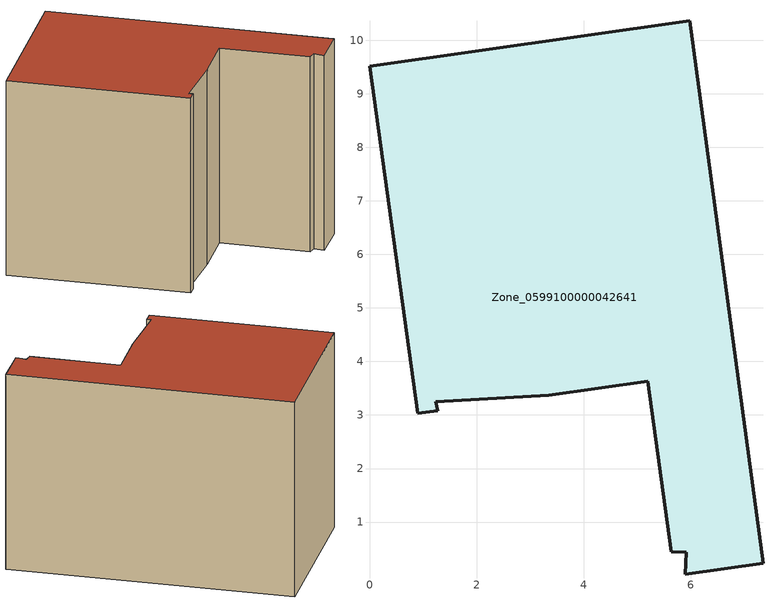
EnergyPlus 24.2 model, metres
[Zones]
Zone_0599100000042641
 floor ground (C_G): 3.35,3.37 1.24,3.24 1.27,3.08 0.9,3.03 0,9.51 5.98,10.36 7.35,0.23 5.9,0.03 5.92,0.43 5.64,0.45 5.2,3.63 z0
 wall outside (C_F): 7.35,0.23 5.98,10.36 0,9.51 0.9,3.03 1.27,3.08 1.24,3.24 3.35,3.37 5.2,3.63 5.64,0.45 5.92,0.43 5.9,0.03 7.35,0.23 z0:7.34
 roof outside (C_R): 5.64,0.45 5.92,0.43 5.9,0.03 7.35,0.23 5.98,10.36 0,9.51 0.9,3.03 1.27,3.08 1.24,3.24 3.35,3.37 5.2,3.63 z7.34
[BUILDING]
Pand.0599100000042641: North Axis=0; Terrain=City; Loads Convergence Tolerance Value=0.04; Temperature Convergence Tolerance Value=0.4; Solar Distribution=FullExterior; Maximum Number of Warmup Days=25; Minimum Number of Warmup Days=1
[Site:Location]
Rotterdam.The.Hague.AP_ZH_NLD Design_Conditions: Latitude=51.96; Longitude=4.45; Time Zone=1; Elevation=-4.5
[SITE:GROUNDTEMPERATURE:BUILDINGSURFACE]
18, 18, 18, 18, 18, 18, 18, 18, 18, 18, 18, 18
[MATERIAL] Thermal Absorptance=0.9; Solar Absorptance=0.7; Visible Absorptance=0.7
Name | Roughness | Thickness | Conductivity | Density | Specific Heat
G.TC.1946 | MediumSmooth | 0.15 | 1 | 540 | 1210
F.TC.1946 | Rough | 0.3 | 0.857143 | 1920 | 840
R.TC.1946 | MediumRough | 0.2 | 0.909091 | 1500 | 1000
[CONSTRUCTION]
C_G: G.TC.1946
C_F: F.TC.1946
C_R: R.TC.1946
[ZONE]
Zone_0599100000042641: Type=1; Multiplier=1; Ceiling Height=Autocalculate; Volume=Autocalculate; Floor Area=autocalculate; Part of Total Floor Area=Yes
[ZONEINFILTRATION:DESIGNFLOWRATE]
Infil_Zone_0599100000042641: Zone or ZoneList or Space or SpaceList=Zone_0599100000042641; Schedule=AlwaysOn; Design Flow Rate Calculation Method=Flow/Area; Flow Rate per Floor Area=0.003; Constant Term Coefficient=1; Temperature Term Coefficient=0; Velocity Term Coefficient=0; Velocity Squared Term Coefficient=0
[HVACTEMPLATE:ZONE:IDEALLOADSAIRSYSTEM]
Zone_0599100000042641: Maximum Heating Supply Air Temperature=50; Minimum Cooling Supply Air Temperature=13; Maximum Heating Supply Air Humidity Ratio=0.0156; Minimum Cooling Supply Air Humidity Ratio=0.0077; Heating Limit=NoLimit; Cooling Limit=NoLimit; Dehumidification Control Type=ConstantSensibleHeatRatio; Cooling Sensible Heat Ratio=0.7; Dehumidification Setpoint=60; Humidification Control Type=None; Humidification Setpoint=30; Outdoor Air Method=None; Outdoor Air Flow Rate per Person=0.00944; Outdoor Air Flow Rate per Zone Floor Area=0; Outdoor Air Flow Rate per Zone=0; Demand Controlled Ventilation Type=None; Outdoor Air Economizer Type=NoEconomizer; Heat Recovery Type=None; Sensible Heat Recovery Effectiveness=0.7; Latent Heat Recovery Effectiveness=0.65
[ZONECONTROL:THERMOSTAT]
ThermostatControl_Zone_0599100000042641: Zone or ZoneList=Zone_0599100000042641; Control Type Schedule=DualSetpointControlType; Control 1=Thermostat_Zone_0599100000042641; Temperature Difference Between Cutout And Setpoint=0
[THERMOSTATSETPOINT:DUALSETPOINT]
Thermostat_Zone_0599100000042641: Heating Setpoint Temperature Schedule=HeatingSetpoint_Zone_0599100000042641; Cooling Setpoint Temperature Schedule=CoolingSetpoint_Zone_0599100000042641
[SCHEDULE:COMPACT]
HeatingSetpoint_Zone_0599100000042641: Through: 12/31, For: AllDays, Until: 24:00, 21
CoolingSetpoint_Zone_0599100000042641: Through: 12/31, For: AllDays, Until: 24:00, 24
DualSetpointControlType: Through: 12/31, For: AllDays, Until: 24:00, 4
AlwaysOn: Through: 12/31, For: AllDays, Until: 24:00, 1
